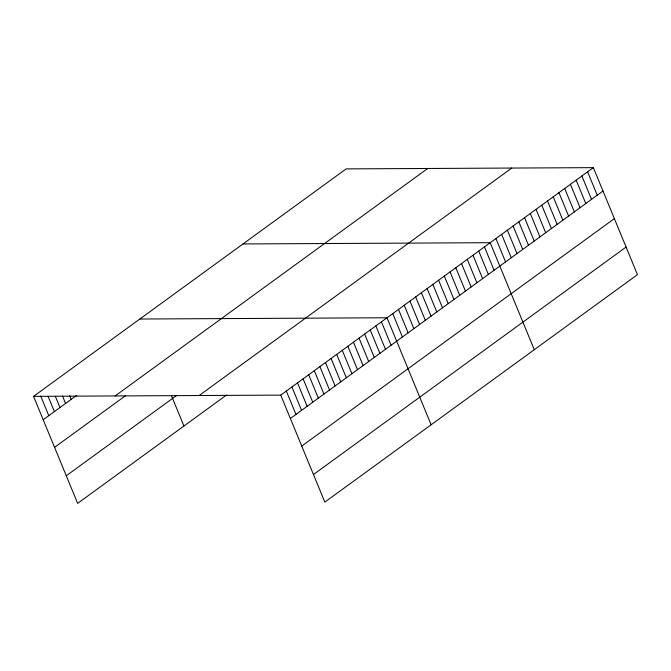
<?xml version="1.0" encoding="UTF-8"?>
<svg xmlns="http://www.w3.org/2000/svg" width="671" height="671" viewBox="0 0 671 671"><rect width="100%" height="100%" fill="white"/><g stroke="black" fill="none" stroke-linecap="round" stroke-linejoin="round"><path stroke-width="1.01" d="M33.55 396.36L346.161 168.891L593.349 167.641L637.45 274.64L324.839 502.109L280.738 395.11L33.55 396.36L77.651 503.359L226.513 395.043M43.196 419.752L76.754 395.328M115.118 395.949L427.729 168.48M54.569 447.347L125.687 395.588M66.278 475.773L176.666 395.454M199.161 395.521L511.772 168.052M280.738 395.11L593.349 167.641M290.375 418.503L602.986 191.034M301.749 446.089L614.359 218.629M313.466 474.523L626.077 247.054M243.003 243.95L490.182 242.701L534.284 349.708M139.836 319.019L387.024 317.769L431.126 424.768M587.611 171.81L597.257 195.202M581.883 175.978L591.528 199.379M576.154 180.147L585.8 203.548M570.425 184.324L580.063 207.716M564.688 188.492L574.334 211.885M558.96 192.661L568.605 216.054M553.231 196.829L562.868 220.231M547.494 200.998L557.14 224.399M541.765 205.175L551.411 228.568M536.037 209.344L545.674 232.736M530.3 213.512L539.945 236.905M524.571 217.681L534.217 241.082M518.842 221.849L528.48 245.25M513.105 226.018L522.751 249.419M507.377 230.195L517.022 253.588M501.648 234.364L511.294 257.756M495.919 238.532L505.557 261.933M484.454 246.869L494.099 270.27M478.725 251.046L488.362 274.439M472.988 255.215L482.634 278.608M467.259 259.383L476.905 282.785M461.531 263.552L471.168 286.953M455.794 267.721L465.439 291.122M450.065 271.898L459.71 295.29M444.336 276.066L453.982 299.459M438.599 280.235L448.245 303.627M432.87 284.403L442.516 307.804M427.142 288.572L436.787 311.973M421.413 292.749L431.05 316.142M415.676 296.918L425.322 320.31M409.947 301.086L419.593 324.479M404.219 305.255L413.856 328.656M398.482 309.423L408.127 332.824M392.753 313.6L402.399 336.993M381.43 321.837L391.067 345.238M375.835 325.905L385.481 349.306M370.241 329.981L379.887 353.374M364.647 334.049L374.292 357.442M359.052 338.117L368.698 361.518M353.458 342.193L363.103 365.586M347.863 346.261L357.509 369.654M342.269 350.329L351.914 373.73M336.674 354.405L346.32 377.798M331.08 358.473L340.725 381.866M325.485 362.541L335.131 385.942M319.891 366.609L329.536 390.01M314.296 370.686L323.942 394.078M308.702 374.754L318.348 398.146M303.107 378.821L312.753 402.223M297.513 382.898L307.159 406.29M291.919 386.966L301.564 410.358M286.324 391.034L295.97 414.435M171.474 395.764L183.938 426.026M69.625 395.655L71.168 399.404M62.487 395.982L65.573 403.472M55.349 396.309L59.979 407.54M48.211 396.636L54.385 411.617M40.688 396.033L48.79 415.685"/></g></svg>
